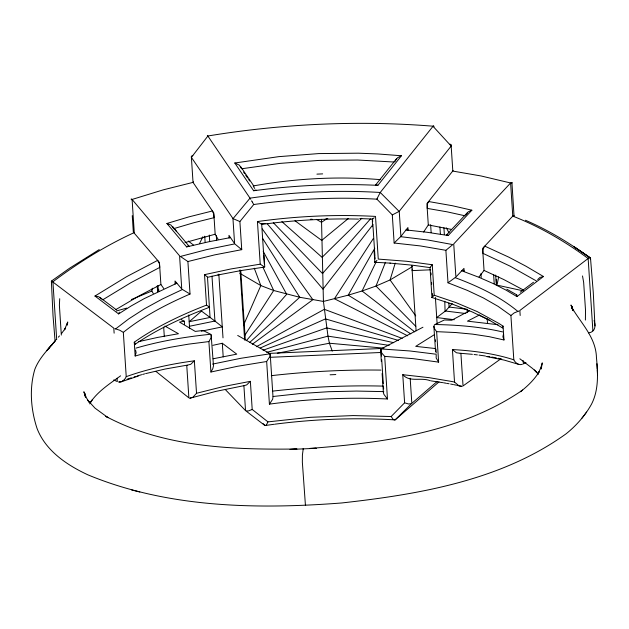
<?xml version="1.0" encoding="UTF-8"?>
<svg xmlns="http://www.w3.org/2000/svg" width="629" height="629" viewBox="0 0 629 629"><rect width="100%" height="100%" fill="white"/><g stroke="black" fill="none" stroke-linecap="round" stroke-linejoin="round"><path stroke-width="0.94" d="M321.49 219.34L323.424 301.433L327.984 336.153L329.415 343.237L332.269 351.124M594.405 321.914C595.954 326.624 594.609 332.434 588.477 332.843M207.405 135.502L207.499 136.163M433.994 126.791L433.546 125.627L380.246 192.474L377.243 198.324M502.319 327.623L503.066 326.144L499.198 323.605L477.183 311.575L455.915 302.588L434.214 295.237L432.257 264.738L406.743 261.279L378.257 259.085L375.513 216.415C336.114 214.277 296.518 216.101 257.442 221.557L260.233 264.172L264.612 267.073L240.993 270.572L217.862 274.991M541.593 367.281L541.632 364.561L541.066 369.042L542.269 362.878L540.916 367.588L537.756 374.216L539.312 371.527C534.532 379.491 527.731 386.041 520.45 391.718L522.573 390.114C460.601 432.477 382.975 442.879 309.783 448.446L316.214 448.304L289.985 449.444L296.974 449.004C232.463 449.821 163.941 447.439 105.806 416.343L108.078 417.68L95.026 408.158L87.51 399.973L89.357 402.466L86.645 398.243L83.854 391.757L85.52 396.883M573.286 310.702L571.03 305.159L573.286 310.702L571.997 307.785C581.416 323.707 595.907 337.608 596.441 357.469C597.904 373.131 598.926 389.933 591.425 404.329C585.104 415.659 576.329 425.558 566.249 433.696C501.431 480.399 419.378 494.315 341.649 502.972C256.742 509.466 167.754 507.957 87.989 474.879C67.099 465.193 45.595 450.812 37.056 428.459C30.852 409.652 29.138 388.463 34.839 369.309C38.919 358.782 46.923 350.495 54.22 342.121L51.342 345.423L56.028 339.715M272.97 396.419L270.179 353.789L269.912 356.525L266.665 361.455L269.409 404.132L272.616 399.336L273.065 396.498L300.686 393.502L328.652 391.702L356.486 391.073L383.784 391.615L383.376 392.614L383.957 394.43L387.48 398.99L384.689 356.376C383.053 354.41 379.578 351.446 381.017 348.969L381.488 356.069M67.209 324.855L67.342 323.109L67.405 324.926M412.333 269.015L412.16 270.604L430.661 269.802M67.397 324.713L67.735 321.985L64.48 329.871L65.668 327.882L61.728 333.276M175.106 284.056L175.68 282.94L176.875 283.184L144.245 298.618L131.139 305.977L118.598 313.918L94.955 296.047L126.547 276.721L157.651 260.359L159.404 263.708L159.774 267.404L130.989 282.641L102.731 299.821M153.256 293.476L151.872 291.046L152.297 288.216M118.598 313.918L119.274 312.165M305.663 504.757L305.442 505.425L302.352 462.197L302.407 455.066L303.257 448.563L303.461 449.161M395.193 161.354L395.327 160.82M497.044 284.953L498.679 276.846M590.348 259.329L590.254 257.662L588.146 258.495L519.853 310.482L520.175 315.491M59.716 298.704L59.385 305.214L61.32 335.076M585.402 320.067L585.505 310.058L583.657 282.397L582.509 275.95M466.097 214.811L468.173 211.879L471.868 210.204L448.202 235.537L427.162 232.282L406.027 229.939L406.774 229.467L407.529 229.86M395.232 263.119L390.074 279.944L376.008 286.046L362.076 290.983L348.222 295.166L323.424 301.433L299.75 297.273L273.686 290.504L260.823 285.574L239.822 273.308M395.366 160.717L397.607 157.69L401.451 155.756L377.88 185.351C336.421 183.369 294.789 185.288 253.652 190.752L234.79 163.005L278.749 156.652L318.706 153.586L358.412 153.185L377.793 153.948L401.451 155.756M273.961 424.3L264.943 425.55L266.358 425.055L267.954 421.878L310.38 417.31L353.183 415.58L391.152 416.516L404.612 402.812L402.764 374.703L428.939 377.628L451.787 381.488L454.515 382.047L459.099 385.954L462.103 386.395L456.811 385.27M400.673 236.677L427.751 239.979L452.809 244.602L445.882 250.311L420.314 245.923L394.139 243.022L392.299 214.914L376.913 199.165L377.164 198.528M430.039 267.411L432.257 264.738M385.443 262.309L376.008 286.046L415.785 326.349M243.572 325.099L260.823 285.574L254.265 268.198M182.261 289.584L162.266 299.034L144.458 308.784L128.851 318.817L115.642 328.888L119.785 330.256L123.331 332.364L126.232 376.661C125.108 379.719 121.405 382.825 118.543 381.96M199.495 243.675L202.86 236.724M376.118 261.923L362.076 290.983L414.676 331.829M208.907 341.571L210.904 372.03L212.806 368.649L213.49 365.842L211.108 334.597L211.258 337.396L208.907 341.571L188.503 344.157L169.995 347.326L151.746 351.375L135.164 356.014L136.123 352.649L135.557 350.015M229.499 237.503L230.481 237.581L208.624 241.795L186.656 246.922L166.905 223.476L188.897 216.871L212.421 210.967L213.695 213.946L214.08 217.673L193.646 222.776L173.384 228.744M374.774 248.243L348.222 295.166L410.816 333.85M514.035 215.983L511.935 182.536L511.676 183.416M89.68 403.873L91.999 400.099L90.159 402.78C97.825 391.317 109.658 383.792 120.603 375.827M537.669 279.567L539.973 277.444L543.48 276.524L516.928 296.581L505.991 290.095L492.924 283.435L478.936 277.295L461.741 270.784L462.81 270.376L463.77 270.784M244.571 335.705L273.686 290.504L262.969 267.317M373.343 238.509L334.431 298.759L407.655 335.807M503.507 333.968L502.909 336.688L503.971 339.967L489.26 336.688L472.725 334.148L455.679 332.529L436.636 331.656L434.694 328.983L433.876 326.482L435.575 351.721M423.624 231.999L428.294 224.938L426.902 203.678L453.1 170.577L452.581 170.608M374.884 262.151L375.191 261.758M126.232 376.661C148.169 368.814 171.505 363.814 194.361 360.834L196.531 393.274L192.93 397.19L189.714 398.259L215.999 391.364L244.052 385.64M432.044 297.352L434.167 295.276M436.204 354.913L436.156 357.932L438.633 362.123L413.119 358.648L384.689 356.376M446.535 234.924L447.235 234.711L448.202 235.537M194.361 360.834L190.689 364.333L187.473 365.135M581.927 418.183L586.55 412.105M372.855 224.765L322.999 289.151L267.176 223.704M445.088 311.441L444.782 301.236M479.015 276.909L484.047 270.439L482.608 248.431L512.777 216.109L514.082 215.558M396.569 158.705L375.411 185.225L376.457 184.761L377.88 185.351M241.74 249.658L234.798 243.887L206.705 249.595L180.397 256.459L187.898 261.538L214.678 254.879L241.74 249.658L239.893 221.55L253.715 204.527C294.474 198.788 335.8 196.869 376.913 199.165M522.377 364.285C518.878 365.661 515.261 362.87 513.807 359.796L510.905 315.499L514.255 312.872L518.925 311.009M267.954 421.878L252.205 409.448L250.366 381.339L246.686 384.909L244.123 385.656M372.329 219.207L372.502 226.699M266.61 361.518L237.416 366.298L210.904 372.03M246.324 340.706L286.675 294.262L263.197 251.348M370.402 218.963L322.504 273.536L273.324 222.682M58.332 337.199L59.472 335.91M445.183 311.418L452.259 303.548M186.656 246.922L188.016 245.963L189.125 246.246M446.519 234.947L467.253 212.759M434.395 324.878L433.876 326.443M394.139 243.022L400.642 236.669M361.761 218.302L322.064 257.347L281.871 221.628M376.968 260.359L374.963 262.214M374.192 217.72L372.195 219.56M249.627 342.506L299.75 297.273L262.584 238.375M510.905 315.499L498.144 306.402L483.434 297.973L467.394 290.409L448.013 282.806L455.097 277.641M437.092 381.512L411.822 403.362L410.179 378.233M438.987 381.897L395.098 419.928L393.243 419.504L391.152 416.516M348.238 218.57L321.71 240.396L294.954 220.748M123.331 332.364C143.396 316.198 166.488 304.271 190.029 294.034L187.898 261.538M520.207 292.233L533.502 282.224M252.292 344.291L312.888 299.695L262.254 228.87M253.652 190.752L255.209 190.044L256.553 190.28M500.613 358.994L463.038 385.939L460.908 353.498M55.124 341.61L53.025 315.758L51.381 281.116L69.67 268.151L99.225 249.595M135.164 356.014L134.26 342.2C156.479 326.561 181.254 314.925 206.516 305.112L209.52 307.117M135.439 344.063C158.39 328.527 183.786 316.961 209.654 307.211M327.206 218.546L321.49 222.281L316.363 219.372M434.207 334.762L415.714 346.367L435.103 348.505M116.011 309.492L138.985 295.945L160.898 284.505L159.452 262.497L133.623 232.431M412.585 266.547L390.074 279.944L415.73 315.9M432.516 297.313L432.186 297.486M252.158 409.479L248.196 411.028L245.648 410.706L264.974 425.574L263.032 423.553M256.357 346.721L324.32 309.311L402.206 338.394M469.509 310.734L451.724 320.24L444.381 319.972L434.914 324.509C457.637 324.949 480.454 326.758 502.634 331.931M422.963 327.229L381.064 348.946L409.786 350.951L436.101 354.213M479.683 314.87L467.433 321.16L497.979 324.706M525.993 362.65L523.352 363.908L523.131 360.574M260.194 348.049L325.476 318.895L398.511 340.454M460.019 353.262L456.434 352.767L452.432 349.606L454.515 382.047M131.367 299.53L151.872 291.046M119.227 382.078L120.446 381.591M123.04 380.631L124.361 380.16M120.784 381.952L138.317 376.048M263.064 350.211L326.687 327.906L393.699 342.679M392.347 214.898L399.124 211.399L380.246 192.474C336.806 189.887 293.106 191.924 250.043 198.143L233.044 218.633L239.893 221.55M192.828 155.402L191.358 156.251L191.358 157.321L232.95 218.515L234.601 243.651L228.956 235.34L229.137 238.029M127.066 379.216L131.257 377.825M185.052 242.582L215.165 234.216L218.066 239.232M135.306 344.126L134.952 344.527M134.142 376.913L135.605 376.464M137.091 376.016L141.651 374.703M135.911 348.144C160.277 340.989 185.437 336.837 210.676 334.266L203.041 330.477L195.249 331.404L179.501 322.095L184.336 321.207L184.541 324.352M116.357 310.985L126.743 308.092M196.531 393.274L223.311 386.576L250.366 381.339M142.634 374.428L144.615 373.885M145.613 373.618L165.057 369.05L187.214 365.142M266.704 352.358L327.984 336.153L389.139 345.384M517.824 311.394C499.505 296.188 477.49 285.983 455.286 277.704M138.718 341.626L157.785 337.388L178.463 333.74L164.924 326.066M206.516 305.112L204.519 274.653L231.032 268.929L260.233 264.172M207.688 277.295L218.279 274.897M212.586 364.097L240.718 358.31L270.14 353.773L237.707 335.469M212.901 345.321L222.312 343.261L236.748 354.151L213.137 358.774M189.25 326.309L214.929 321.042L215.464 321.435M201.359 331.184L222.281 326.891L214.929 321.042L211.981 276.092M277.295 353.215L329.415 343.237L384.02 348.167M253.149 185.964C295.15 178.4 338.127 176.096 380.663 179.674M269.409 404.132C308.501 398.896 348.073 397.072 387.48 398.99M265.123 223.413L261.688 223.861L261.939 224.262M274.739 424.198C314.264 419.118 354.261 417.507 394.053 419.818M262.026 224.356C294.002 220.174 326.294 218.381 358.538 219.096M272.412 391.144C309.122 386.945 346.123 385.207 383.061 386.104M271.335 375.662C307.715 371.511 344.346 369.632 380.954 370.096M310.341 219.309L312.094 219.222M94.955 296.047L98.855 296.786L101.45 299.082M316.914 174.131L322.661 173.879M268.685 353.412L382.754 348.442M270.203 357.303L381.347 352.468M330.068 374.805L335.807 374.554M326.066 218.648L327.811 218.601M359.764 218.578L372.47 219.034M131.225 199.047L132.098 199.448L179.579 255.846L181.75 288.978L175.004 280.966L175.177 283.616M374.86 262.269L390.326 263.134M452.385 349.551C473.126 350.754 493.969 353.412 513.807 359.796M394.179 419.826L395.146 419.881L411.712 403.464L408.771 404.03L404.659 402.843M460.231 353.254L472.387 354.324M389.925 263.103L412.561 265.218L430.102 267.616M193.433 181.805L193.032 182.386L213.774 212.956L215.165 234.216M394.194 162.023L357.657 160.025L318.84 160.419L279.771 163.414L241.552 168.784L239.327 165.136L234.79 163.005M166.905 223.476L170.907 224.985L173.227 228.02M474.062 354.504L477.372 354.898M467.316 309.303L449.106 307.038L448.847 303.123M465.892 313.549L445.418 311.009L436.715 317.559L454.264 319.729M479.007 355.102L485.384 355.998M430.44 380.781C420.652 376.952 409.904 382.668 402.764 374.703M431.274 380.899L442.706 382.652M428.294 224.938L451.229 229.357M487.907 356.391L489.842 356.714M261.79 224.435L257.442 221.557M443.516 382.786L445.906 383.195M491.744 357.036L493.623 357.382M486.115 356.47L504.301 360.118L518.65 364.348M446.7 383.336L449.067 383.761M494.551 357.555L496.383 357.909M450.631 384.052L452.966 384.5M115.642 328.888L114.903 328.7M502.87 328.118L489.118 320.067L472.198 311.929L452.864 304.302L432.06 297.533M453.737 384.649L456.049 385.113M498.192 358.271L499.969 358.648M498.105 285.377L523.029 290.787M500.849 358.837L501.722 359.033M465.169 215.826L447.18 211.847L427.209 208.396L427.578 203.474L428.593 201.555L429.395 201.673L452.212 205.691L471.868 210.204M449.979 144.12L451.402 144.859L451.221 146.007L399.234 211.281L400.885 236.41L407.93 227.549L408.103 230.245M131.54 489.905L139.819 491.988M51.609 281.037L113.802 328.157L114.132 333.166M484.047 270.439L503.609 279.449L523.414 290M525.435 220.244C548.307 230.041 569.638 243.085 589.79 257.615L573.907 246.67L590.497 257.992L593.257 292.241L594.948 325.916M207.476 135.455L250.751 199.259M113.739 379.94L117.301 381.583L117.08 378.241M181.301 319.705L184.336 321.207M182.457 289.505L190.029 294.034M480.595 315.734L489.81 320.413M511.92 182.528L510.606 182.976L453.729 243.91L455.899 277.043L463.974 268.394L464.155 271.036M207.491 277.216L210.062 317.448L215.165 321.238M506.832 289.214L516.747 294.844M536.38 280.943L510.088 266.138L482.93 253.345L482.923 249.894L484.118 246.922L484.762 246.12L508.853 257.182L525.883 266.169L543.48 276.524M116.373 309.814L99.995 297.462M188.252 241.025L193.583 245.106M204.519 274.653L207.609 277.169M134.26 342.2L135.573 343.631M519.853 358.766L532.629 368.531L536.844 372.517L534.611 370.088L536.844 372.517M156.039 371.472L188.881 397.874L186.758 365.425M131.783 199.786L131.202 199.157M225.386 389.634L245.538 410.603L243.887 385.467M189.345 246.537L172.362 226.377L176.639 231.629M536.451 372.109L538.133 374.176M160.898 284.505L163.776 288.546M133.332 232.148L132.255 215.637M253.935 186.184L240.467 166.339M243.612 172.087L244.618 173.58M245.632 175.066L247.653 178.038M248.667 179.524L249.674 181.01M253.723 186.955L254.729 188.441M463.864 270.895L464.163 271.476M251.639 200.761L251.93 201.28M252.048 201.492L252.441 202.2M253.684 204.488L252.677 202.624M446.299 227.832L449.02 232.816M51.405 281.454L51.664 282.012M594.067 320.672L594.208 321.175M572.233 308.1L572.815 310.537M85.607 396.891L84.844 393.518L85.371 397.119M572.846 310.514L572.044 306.362L572.469 309.971M516.786 294.985L516.928 296.581M430.016 267.545L431.981 297.501M592.88 330.744L588.146 258.495C564.921 241.3 539.713 226.66 512.777 216.109L510.606 182.976L481.146 175.986L452.817 171.08L451.174 146.062L432.925 126.185C357.98 120.186 282.091 123.811 207.916 135.982L191.389 157.368L193.032 182.386L163.367 189.816L132.098 199.448L134.268 232.581C105.373 245.797 78.279 262.71 52.915 281.792L56.696 339.589M503.066 326.144L503.971 339.967M496.289 279.433L496.603 284.3M495.676 275.054L496.312 284.748M493.639 274.944L494.205 283.585M487.216 318.824L487.53 323.573M480.957 273.607L481.209 277.452M467.669 310.451L467.772 312.023M467.143 309.696L467.339 312.629M445.882 250.311L448.013 282.806M443.909 227.745L444.357 234.593M439.915 226.975L440.363 233.815M430.637 224.726L431.148 232.541M435.402 297.446L437.1 323.424M436.636 331.656L438.633 362.123M430.991 273.01L431.117 274.873M431.604 282.342L431.73 284.206M432.335 293.539L432.461 295.41M435.37 339.809L435.496 341.673M435.983 349.142L436.227 352.877M411.83 265.587L416.107 330.823M372.502 219.002L372.683 221.667M372.855 224.333L374.538 250.083M374.601 250.971L374.947 256.302M375.01 257.19L375.12 258.967M381.717 359.623L383.289 383.604M383.462 386.269L383.635 388.934M374.066 250.531L374.845 262.222M382.125 373.532L383.376 392.417M263.968 255.319L264.754 267.011M261.664 223.822L264.282 263.795M240.758 270.446L245.302 339.786M240.026 269.865L244.634 340.116M216.305 235.592L216.62 240.42M218.829 274.126L223.004 337.859M222.312 343.261L223.201 356.887M209.292 235.057L209.677 240.915M204.732 236.189L205.117 242.063M188.731 314.956L189.628 328.637M163.689 327.182L164.318 336.688M158.673 289.246L158.807 291.196M157.958 285.7L158.272 290.504M157.234 285.896L157.62 291.714M380.584 349.74L381.347 361.612M597.259 369.994L597.55 375.277M596.921 363.711L597.212 369.097M48.983 348.096L46.719 350.73L51.861 344.755L48.983 348.096M201.524 311.103L189.195 321.726L210.062 317.448L201.524 311.103"/></g></svg>
